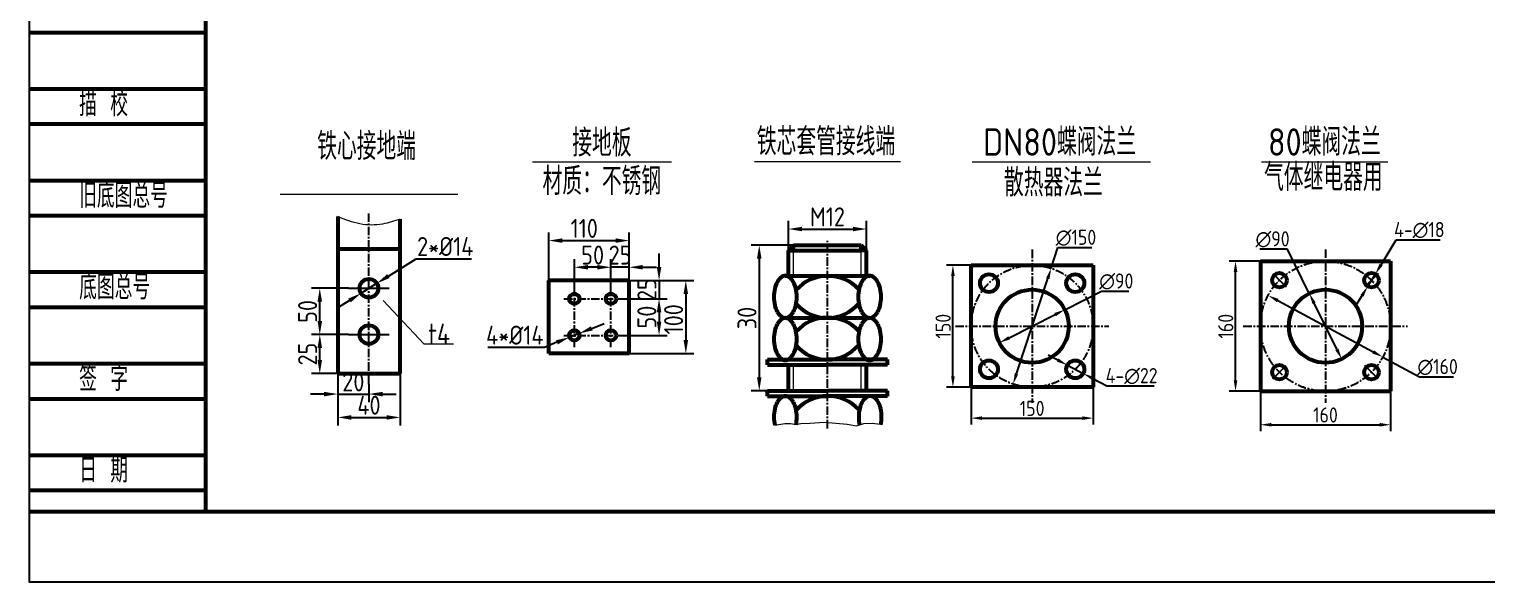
# Model space of a CAD drawing. Header units: inches. Extents: x 0 to 15444, y 0 to 10920.
# Drawn here: x 0 to 5376, y 0 to 2040 of the extents above; entities that cross this region are included whole.
import ezdxf
from ezdxf.enums import TextEntityAlignment as Align

# ---------------------------------------------------------------- set-up
doc = ezdxf.new("R2010")
doc.units = ezdxf.units.IN
doc.header["$LTSCALE"] = 5
doc.header["$MEASUREMENT"] = 0
doc.linetypes.add('ACAD_ISO04W100', pattern=[30, 24, -3, 0, -3])
doc.linetypes.add('CENTER', pattern=[2, 1.25, -0.25, 0.25, -0.25])
doc.layers.get('0').update_dxf_attribs({"color": 1, "linetype": 'ACAD_ISO04W100'})
doc.layers.get('Defpoints').update_dxf_attribs({"lineweight": 20})
for name, color, linetype, lineweight in [('1', 4, 'Continuous', 53), ('2', 3, 'Continuous', 20), ('标注、文本', 3, 'Continuous', 25), ('粗实线', 4, 'Continuous', 53)]:
    doc.layers.add(name, color=color, linetype=linetype, lineweight=lineweight)
doc.layers.add('3中心线层', color=1, linetype='CENTER')
doc.styles.get("Standard").update_dxf_attribs({"font": 'gbenor.shx', "bigfont": 'gbcbig.shx'})
doc.dimstyles.new('1', dxfattribs={"dimscale": 20, "dimtxt": 3.5, "dimasz": 2.5, "dimexe": 1.5, "dimexo": 0, "dimgap": 0.5, "dimtad": 1, "dimtoh": 1, "dimtxsty": 'Standard', "dimcen": 2.5, "dimclrd": 3, "dimclre": 3, "dimclrt": 3, "dimadec": 0, "dimazin": 0, "dimtfac": 1, "dimtmove": 0, "dimatfit": 2, "dimfxl": 0, "dimarcsym": 0})
doc.dimstyles.new('1$0', dxfattribs={"dimscale": 20, "dimtxt": 3.5, "dimasz": 2.5, "dimexe": 1.5, "dimexo": 0, "dimgap": 0.5, "dimtad": 1, "dimtoh": 1, "dimtxsty": 'Standard', "dimcen": 2.5, "dimclrd": 3, "dimclre": 3, "dimclrt": 3, "dimadec": 1, "dimazin": 0, "dimtfac": 1, "dimtmove": 0, "dimatfit": 2, "dimfxl": 0, "dimarcsym": 0})
doc.dimstyles.new('20', dxfattribs={"dimscale": 20, "dimtxt": 3.5, "dimasz": 2.5, "dimexe": 1.5, "dimexo": 0, "dimgap": 0.5, "dimtad": 1, "dimtoh": 1, "dimtxsty": 'Standard', "dimcen": 2.5, "dimclrd": 3, "dimclre": 3, "dimclrt": 3, "dimadec": 0, "dimazin": 0, "dimtfac": 1, "dimtmove": 0, "dimatfit": 2, "dimfxl": 0, "dimarcsym": 0})

# ---------------------------------------------------------------- blocks, each defined once
blk = doc.blocks.new('*D108')
at = {"layer": '2', "color": 3, "lineweight": -2, "ltscale": 3, "transparency": 16777216}
for p, q in [((2819.3, 1242.7), (2662.4, 1242.7)), ((2692.4, 1192.7), (2692.4, 755.1)), ((2723.3, 705.1), (2662.4, 705.1))]:
    blk.add_line(p, q, dxfattribs=at)
at = {"layer": '2', "color": 3, "ltscale": 3, "transparency": 16777216}
for points in [[(2684.1, 1192.7), (2700.8, 1192.7), (2692.4, 1242.7)], [(2684.1, 755.1), (2700.8, 755.1), (2692.4, 705.1)]]:
    blk.add_solid(points, dxfattribs=at)
at = {"layer": 'Defpoints', "color": 0, "ltscale": 3, "transparency": 16777216}
for p in [(2819.3, 1242.7), (2692.4, 705.1), (2723.3, 705.1)]:
    blk.add_point(p, dxfattribs=at)
at = {"layer": '2', "color": 3, "ltscale": 3, "transparency": 16777216, "insert": (2647.4, 973.9), "char_height": 70, "attachment_point": 5, "rotation": 90}
blk.add_mtext('30', dxfattribs=at)
blk = doc.blocks.new('*D109')
at = {"layer": '2', "color": 3, "lineweight": -2, "ltscale": 3, "transparency": 16777216}
for p, q in [((2800.1, 1223.5), (2800.1, 1332.3)), ((2850.1, 1302.3), (3038.1, 1302.3)), ((3088.1, 1223.5), (3088.1, 1332.3))]:
    blk.add_line(p, q, dxfattribs=at)
at = {"layer": '2', "color": 3, "ltscale": 3, "transparency": 16777216}
for points in [[(2850.1, 1310.6), (2850.1, 1294), (2800.1, 1302.3)], [(3038.1, 1310.6), (3038.1, 1294), (3088.1, 1302.3)]]:
    blk.add_solid(points, dxfattribs=at)
at = {"layer": 'Defpoints', "color": 0, "ltscale": 3, "transparency": 16777216}
for p in [(3088.1, 1302.3), (2800.1, 1223.5), (3088.1, 1223.5)]:
    blk.add_point(p, dxfattribs=at)
at = {"layer": '2', "color": 3, "ltscale": 3, "transparency": 16777216, "insert": (2944.1, 1347.3), "char_height": 70, "attachment_point": 5}
blk.add_mtext('M12', dxfattribs=at)
blk = doc.blocks.new('*D124')
at = {"layer": '2', "color": 3, "lineweight": -2, "transparency": 16777216}
for p, q in [((4540.6, 703.6), (4540.6, 556)), ((5020.6, 703.6), (5020.6, 556)), ((4580.6, 580), (4980.6, 580))]:
    blk.add_line(p, q, dxfattribs=at)
at = {"layer": '2', "color": 3, "transparency": 16777216}
for points in [[(4580.6, 586.6), (4580.6, 573.3), (4540.6, 580)], [(4980.6, 586.6), (4980.6, 573.3), (5020.6, 580)]]:
    blk.add_solid(points, dxfattribs=at)
at = {"layer": 'Defpoints', "color": 0, "transparency": 16777216}
for p in [(4540.6, 703.6), (5020.6, 703.6), (5020.6, 580)]:
    blk.add_point(p, dxfattribs=at)
at = {"layer": '2', "color": 3, "transparency": 16777216, "insert": (4780.6, 616), "char_height": 56, "attachment_point": 5}
blk.add_mtext('160', dxfattribs=at)
blk = doc.blocks.new('*D125')
at = {"layer": '2', "color": 3, "lineweight": -2, "transparency": 16777216}
for p, q in [((4540.6, 1183.6), (4424.9, 1183.6)), ((4448.9, 743.6), (4448.9, 1143.6)), ((4540.6, 703.6), (4424.9, 703.6))]:
    blk.add_line(p, q, dxfattribs=at)
at = {"layer": '2', "color": 3, "transparency": 16777216}
for points in [[(4442.2, 1143.6), (4455.5, 1143.6), (4448.9, 1183.6)], [(4442.2, 743.6), (4455.5, 743.6), (4448.9, 703.6)]]:
    blk.add_solid(points, dxfattribs=at)
at = {"layer": 'Defpoints', "color": 0, "transparency": 16777216}
for p in [(4448.9, 1183.6), (4540.6, 1183.6), (4540.6, 703.6)]:
    blk.add_point(p, dxfattribs=at)
at = {"layer": '2', "color": 3, "transparency": 16777216, "insert": (4412.9, 943.6), "char_height": 56, "attachment_point": 5, "rotation": 90}
blk.add_mtext('160', dxfattribs=at)
blk = doc.blocks.new('*D126')
at = {"layer": '2', "color": 3, "lineweight": -2, "transparency": 16777216}
for p, q in [((4640.3, 1228.2), (4538.8, 1228.2)), ((4720.9, 1064.7), (4640.3, 1228.2)), ((4822.7, 858.4), (4738.6, 1028.8))]:
    blk.add_line(p, q, dxfattribs=at)
at = {"layer": '2', "color": 3, "transparency": 16777216}
for points in [[(4744.6, 1031.8), (4732.7, 1025.9), (4720.9, 1064.7)], [(4828.6, 861.3), (4816.7, 855.4), (4840.3, 822.5)]]:
    blk.add_solid(points, dxfattribs=at)
at = {"layer": 'Defpoints', "color": 0, "transparency": 16777216}
for p in [(4720.9, 1064.7), (4840.3, 822.5)]:
    blk.add_point(p, dxfattribs=at)
at = {"layer": '2', "color": 3, "transparency": 16777216, "insert": (4585.5, 1264.2), "char_height": 56, "attachment_point": 5}
blk.add_mtext('∅90', dxfattribs=at)
blk = doc.blocks.new('*D127')
at = {"layer": '2', "color": 3, "lineweight": -2, "transparency": 16777216}
for p, q in [((4985.4, 1170.4), (5041.8, 1262.4)), ((5041.8, 1262.4), (5203.8, 1262.4)), ((4936.2, 1090.3), (4964.5, 1136.3)), ((4915.3, 1056.2), (4894.4, 1022.1))]:
    blk.add_line(p, q, dxfattribs=at)
at = {"layer": '2', "color": 3, "transparency": 16777216}
for points in [[(4979.7, 1173.9), (4991.1, 1166.9), (4964.5, 1136.3)], [(4909.6, 1059.7), (4921, 1052.7), (4936.2, 1090.3)]]:
    blk.add_solid(points, dxfattribs=at)
at = {"layer": 'Defpoints', "color": 0, "transparency": 16777216}
for p in [(4964.5, 1136.3), (4936.2, 1090.3)]:
    blk.add_point(p, dxfattribs=at)
at = {"layer": '2', "color": 3, "transparency": 16777216, "insert": (5126.8, 1298.4), "char_height": 56, "attachment_point": 5}
blk.add_mtext('4-∅18', dxfattribs=at)
blk = doc.blocks.new('*D130')
at = {"layer": '2', "color": 3, "lineweight": -2, "ltscale": 3, "transparency": 16777216}
for p, q in [((2145.6, 1088.1), (2145.6, 1191.2)), ((2213.1, 1112.4), (2213.1, 1191.2)), ((2095.6, 1161.2), (2045.6, 1161.2)), ((2213.1, 1161.2), (2145.6, 1161.2)), ((2263.1, 1161.2), (2313.1, 1161.2))]:
    blk.add_line(p, q, dxfattribs=at)
at = {"layer": '2', "color": 3, "ltscale": 3, "transparency": 16777216}
for points in [[(2095.6, 1169.6), (2095.6, 1152.9), (2145.6, 1161.2)], [(2263.1, 1169.6), (2263.1, 1152.9), (2213.1, 1161.2)]]:
    blk.add_solid(points, dxfattribs=at)
at = {"layer": 'Defpoints', "color": 0, "ltscale": 3, "transparency": 16777216}
for p in [(2145.6, 1161.2), (2145.6, 1088.1), (2213.1, 1112.4)]:
    blk.add_point(p, dxfattribs=at)
at = {"layer": '2', "color": 3, "ltscale": 3, "transparency": 16777216, "insert": (2179.3, 1206.2), "char_height": 70, "attachment_point": 5}
blk.add_mtext('25', dxfattribs=at)
blk = doc.blocks.new('*D131')
at = {"layer": '2', "color": 3, "lineweight": -2, "ltscale": 3, "transparency": 16777216}
for p, q in [((2010.6, 1088.1), (2010.6, 1191.2)), ((2145.6, 1088.1), (2145.6, 1191.2)), ((2095.6, 1161.2), (2060.6, 1161.2))]:
    blk.add_line(p, q, dxfattribs=at)
at = {"layer": '2', "color": 3, "ltscale": 3, "transparency": 16777216}
for points in [[(2060.6, 1169.6), (2060.6, 1152.9), (2010.6, 1161.2)], [(2095.6, 1169.6), (2095.6, 1152.9), (2145.6, 1161.2)]]:
    blk.add_solid(points, dxfattribs=at)
at = {"layer": 'Defpoints', "color": 0, "ltscale": 3, "transparency": 16777216}
for p in [(2010.6, 1161.2), (2010.6, 1088.1), (2145.6, 1088.1)]:
    blk.add_point(p, dxfattribs=at)
at = {"layer": '2', "color": 3, "ltscale": 3, "transparency": 16777216, "insert": (2078.1, 1206.2), "char_height": 70, "attachment_point": 5}
blk.add_mtext('50', dxfattribs=at)
blk = doc.blocks.new('*D132')
at = {"layer": '2', "color": 3, "lineweight": -2, "ltscale": 3, "transparency": 16777216}
for p, q in [((2323, 1162.4), (2323, 1212.4)), ((2202.2, 1112.4), (2353, 1112.4)), ((2323, 1112.4), (2323, 1044.9)), ((2184, 1044.9), (2353, 1044.9)), ((2323, 994.9), (2323, 944.9))]:
    blk.add_line(p, q, dxfattribs=at)
at = {"layer": '2', "color": 3, "ltscale": 3, "transparency": 16777216}
for points in [[(2314.6, 1162.4), (2331.3, 1162.4), (2323, 1112.4)], [(2314.6, 994.9), (2331.3, 994.9), (2323, 1044.9)]]:
    blk.add_solid(points, dxfattribs=at)
at = {"layer": 'Defpoints', "color": 0, "ltscale": 3, "transparency": 16777216}
for p in [(2202.2, 1112.4), (2184, 1044.9), (2323, 1044.9)]:
    blk.add_point(p, dxfattribs=at)
at = {"layer": '2', "color": 3, "ltscale": 3, "transparency": 16777216, "insert": (2278, 1078.6), "char_height": 70, "attachment_point": 5, "rotation": 90}
blk.add_mtext('25', dxfattribs=at)
blk = doc.blocks.new('*D133')
at = {"layer": '2', "color": 3, "lineweight": -2, "ltscale": 3, "transparency": 16777216}
for p, q in [((2184, 1044.9), (2353, 1044.9)), ((2323, 994.9), (2323, 959.9)), ((2184, 909.9), (2353, 909.9))]:
    blk.add_line(p, q, dxfattribs=at)
at = {"layer": '2', "color": 3, "ltscale": 3, "transparency": 16777216}
for points in [[(2314.6, 994.9), (2331.3, 994.9), (2323, 1044.9)], [(2314.6, 959.9), (2331.3, 959.9), (2323, 909.9)]]:
    blk.add_solid(points, dxfattribs=at)
at = {"layer": 'Defpoints', "color": 0, "ltscale": 3, "transparency": 16777216}
for p in [(2184, 1044.9), (2184, 909.9), (2323, 909.9)]:
    blk.add_point(p, dxfattribs=at)
at = {"layer": '2', "color": 3, "ltscale": 3, "transparency": 16777216, "insert": (2278, 977.4), "char_height": 70, "attachment_point": 5, "rotation": 90}
blk.add_mtext('50', dxfattribs=at)
blk = doc.blocks.new('*D134')
at = {"layer": '2', "color": 3, "lineweight": -2, "ltscale": 3, "transparency": 16777216}
for p, q in [((1916.1, 1112.4), (1916.1, 1289.7)), ((1966.1, 1259.7), (2163.1, 1259.7)), ((2213.1, 1105.2), (2213.1, 1289.7))]:
    blk.add_line(p, q, dxfattribs=at)
at = {"layer": '2', "color": 3, "ltscale": 3, "transparency": 16777216}
for points in [[(1966.1, 1268), (1966.1, 1251.4), (1916.1, 1259.7)], [(2163.1, 1268), (2163.1, 1251.4), (2213.1, 1259.7)]]:
    blk.add_solid(points, dxfattribs=at)
at = {"layer": 'Defpoints', "color": 0, "ltscale": 3, "transparency": 16777216}
for p in [(2213.1, 1259.7), (1916.1, 1112.4), (2213.1, 1105.2)]:
    blk.add_point(p, dxfattribs=at)
at = {"layer": '2', "color": 3, "ltscale": 3, "transparency": 16777216, "insert": (2047.2, 1304.7), "char_height": 70, "attachment_point": 5}
blk.add_mtext('110', dxfattribs=at)
blk = doc.blocks.new('*D135')
at = {"layer": '2', "color": 3, "lineweight": -2, "ltscale": 3, "transparency": 16777216}
for p, q in [((2028.1, 916.9), (1993, 902.8)), ((2074.5, 935.5), (2120.9, 954.1)), ((1900.2, 865.6), (1691.9, 865.6)), ((1946.6, 884.2), (1900.2, 865.6))]:
    blk.add_line(p, q, dxfattribs=at)
at = {"layer": '2', "color": 3, "ltscale": 3, "transparency": 16777216}
for points in [[(2071.4, 943.2), (2077.6, 927.8), (2028.1, 916.9)], [(1943.5, 892), (1949.7, 876.5), (1993, 902.8)]]:
    blk.add_solid(points, dxfattribs=at)
at = {"layer": 'Defpoints', "color": 0, "ltscale": 3, "transparency": 16777216}
for p in [(2028.1, 916.9), (1993, 902.8)]:
    blk.add_point(p, dxfattribs=at)
at = {"layer": '2', "color": 3, "ltscale": 3, "transparency": 16777216, "insert": (1791, 910.6), "char_height": 70, "attachment_point": 5}
blk.add_mtext('4*%%C14', dxfattribs=at)
blk = doc.blocks.new('*D136')
at = {"layer": '2', "color": 3, "lineweight": -2, "ltscale": 3, "transparency": 16777216}
for p, q in [((2202.2, 1112.4), (2451.7, 1112.4)), ((2421.7, 1062.4), (2421.7, 892.4)), ((2213.1, 842.4), (2451.7, 842.4))]:
    blk.add_line(p, q, dxfattribs=at)
at = {"layer": '2', "color": 3, "ltscale": 3, "transparency": 16777216}
for points in [[(2413.4, 1062.4), (2430, 1062.4), (2421.7, 1112.4)], [(2413.4, 892.4), (2430, 892.4), (2421.7, 842.4)]]:
    blk.add_solid(points, dxfattribs=at)
at = {"layer": 'Defpoints', "color": 0, "ltscale": 3, "transparency": 16777216}
for p in [(2202.2, 1112.4), (2213.1, 842.4), (2421.7, 842.4)]:
    blk.add_point(p, dxfattribs=at)
at = {"layer": '2', "color": 3, "ltscale": 3, "transparency": 16777216, "insert": (2376.7, 969.1), "char_height": 70, "attachment_point": 5, "rotation": 90}
blk.add_mtext('100', dxfattribs=at)
blk = doc.blocks.new('*D139')
at = {"layer": '2', "color": 3, "lineweight": -2, "transparency": 16777216}
for p, q in [((3473.8, 1168.6), (3382.7, 1168.6)), ((3406.7, 758.6), (3406.7, 1128.6)), ((3473.8, 718.6), (3382.7, 718.6))]:
    blk.add_line(p, q, dxfattribs=at)
at = {"layer": '2', "color": 3, "transparency": 16777216}
for points in [[(3400, 1128.6), (3413.3, 1128.6), (3406.7, 1168.6)], [(3400, 758.6), (3413.3, 758.6), (3406.7, 718.6)]]:
    blk.add_solid(points, dxfattribs=at)
at = {"layer": 'Defpoints', "color": 0, "transparency": 16777216}
for p in [(3406.7, 1168.6), (3473.8, 1168.6), (3473.8, 718.6)]:
    blk.add_point(p, dxfattribs=at)
at = {"layer": '2', "color": 3, "transparency": 16777216, "insert": (3370.7, 943.6), "char_height": 56, "attachment_point": 5, "rotation": 90}
blk.add_mtext('150', dxfattribs=at)
blk = doc.blocks.new('*D140')
at = {"layer": '2', "color": 3, "lineweight": -2, "transparency": 16777216}
for p, q in [((3473.8, 718.6), (3473.8, 580.3)), ((3923.8, 718.6), (3923.8, 580.3)), ((3513.8, 604.3), (3883.8, 604.3))]:
    blk.add_line(p, q, dxfattribs=at)
at = {"layer": '2', "color": 3, "transparency": 16777216}
for points in [[(3513.8, 611), (3513.8, 597.6), (3473.8, 604.3)], [(3883.8, 611), (3883.8, 597.6), (3923.8, 604.3)]]:
    blk.add_solid(points, dxfattribs=at)
at = {"layer": 'Defpoints', "color": 0, "transparency": 16777216}
for p in [(3473.8, 718.6), (3923.8, 718.6), (3923.8, 604.3)]:
    blk.add_point(p, dxfattribs=at)
at = {"layer": '2', "color": 3, "transparency": 16777216, "insert": (3698.8, 640.3), "char_height": 56, "attachment_point": 5}
blk.add_mtext('150', dxfattribs=at)
blk = doc.blocks.new('*D141')
at = {"layer": '2', "color": 3, "lineweight": -2, "transparency": 16777216}
for p, q in [((3793.2, 818.4), (3757.8, 836.9)), ((3828.7, 799.8), (3887.2, 769.2)), ((3922.6, 750.6), (3974.7, 723.4)), ((3974.7, 723.4), (4148.8, 723.4))]:
    blk.add_line(p, q, dxfattribs=at)
at = {"layer": '2', "color": 3, "transparency": 16777216}
for points in [[(3796.3, 824.3), (3790.2, 812.5), (3828.7, 799.8)], [(3925.7, 756.5), (3919.5, 744.7), (3887.2, 769.2)]]:
    blk.add_solid(points, dxfattribs=at)
at = {"layer": 'Defpoints', "color": 0, "transparency": 16777216}
for p in [(3828.7, 799.8), (3887.2, 769.2)]:
    blk.add_point(p, dxfattribs=at)
at = {"layer": '2', "color": 3, "transparency": 16777216, "insert": (4065.8, 759.4), "char_height": 56, "attachment_point": 5}
blk.add_mtext('4-∅22', dxfattribs=at)
blk = doc.blocks.new('*D142')
at = {"layer": '2', "color": 3, "lineweight": -2, "transparency": 16777216}
for p, q in [((3819.3, 1004.5), (3954.4, 1072.7)), ((3954.4, 1072.7), (4056, 1072.7)), ((3614, 900.8), (3783.6, 986.4))]:
    blk.add_line(p, q, dxfattribs=at)
at = {"layer": '2', "color": 3, "transparency": 16777216}
for points in [[(3780.6, 992.4), (3786.6, 980.5), (3819.3, 1004.5)], [(3611, 906.7), (3617, 894.8), (3578.3, 882.7)]]:
    blk.add_solid(points, dxfattribs=at)
at = {"layer": 'Defpoints', "color": 0, "transparency": 16777216}
for p in [(3819.3, 1004.5), (3578.3, 882.7)]:
    blk.add_point(p, dxfattribs=at)
at = {"layer": '2', "color": 3, "transparency": 16777216, "insert": (4009.2, 1108.7), "char_height": 56, "attachment_point": 5}
blk.add_mtext('∅90', dxfattribs=at)
blk = doc.blocks.new('*D143')
at = {"layer": '2', "color": 3, "lineweight": -2, "transparency": 16777216}
for p, q in [((3769, 1157.4), (3794.2, 1234)), ((3794.2, 1234), (3918.9, 1234)), ((3641.1, 767.8), (3756.5, 1119.4))]:
    blk.add_line(p, q, dxfattribs=at)
at = {"layer": '2', "color": 3, "transparency": 16777216}
for points in [[(3750.2, 1121.4), (3762.9, 1117.3), (3769, 1157.4)], [(3634.8, 769.9), (3647.4, 765.8), (3628.6, 729.8)]]:
    blk.add_solid(points, dxfattribs=at)
at = {"layer": 'Defpoints', "color": 0, "transparency": 16777216}
for p in [(3769, 1157.4), (3628.6, 729.8)]:
    blk.add_point(p, dxfattribs=at)
at = {"layer": '2', "color": 3, "transparency": 16777216, "insert": (3860.5, 1270), "char_height": 56, "attachment_point": 5}
blk.add_mtext('∅150', dxfattribs=at)
blk = doc.blocks.new('*D144')
at = {"layer": '2', "color": 3, "lineweight": -2, "transparency": 16777216}
for p, q in [((4604.5, 1038.4), (4956.7, 848.8)), ((4992, 829.8), (5127.8, 756.7)), ((5127.8, 756.7), (5252.5, 756.7))]:
    blk.add_line(p, q, dxfattribs=at)
at = {"layer": '2', "color": 3, "transparency": 16777216}
for points in [[(4607.7, 1044.3), (4601.4, 1032.5), (4569.3, 1057.4)], [(4959.9, 854.7), (4953.6, 842.9), (4992, 829.8)]]:
    blk.add_solid(points, dxfattribs=at)
at = {"layer": 'Defpoints', "color": 0, "transparency": 16777216}
for p in [(4569.3, 1057.4), (4992, 829.8)]:
    blk.add_point(p, dxfattribs=at)
at = {"layer": '2', "color": 3, "transparency": 16777216, "insert": (5194.2, 792.7), "char_height": 56, "attachment_point": 5}
blk.add_mtext('∅160', dxfattribs=at)
blk = doc.blocks.new('*D145')
at = {"layer": '2', "color": 3, "lineweight": -2, "ltscale": 3, "transparency": 16777216}
for p, q in [((1178.2, 912.8), (1041.8, 912.8)), ((1071.8, 818.8), (1071.8, 862.8)), ((1137.9, 768.8), (1041.8, 768.8))]:
    blk.add_line(p, q, dxfattribs=at)
at = {"layer": '2', "color": 3, "ltscale": 3, "transparency": 16777216}
for points in [[(1063.5, 862.8), (1080.2, 862.8), (1071.8, 912.8)], [(1063.5, 818.8), (1080.2, 818.8), (1071.8, 768.8)]]:
    blk.add_solid(points, dxfattribs=at)
at = {"layer": 'Defpoints', "color": 0, "ltscale": 3, "transparency": 16777216}
for p in [(1071.8, 912.8), (1178.2, 912.8), (1137.9, 768.8)]:
    blk.add_point(p, dxfattribs=at)
at = {"layer": '2', "color": 3, "ltscale": 3, "transparency": 16777216, "insert": (1026.8, 840.8), "char_height": 70, "attachment_point": 5, "rotation": 90}
blk.add_mtext('25', dxfattribs=at)
blk = doc.blocks.new('*D146')
at = {"layer": '2', "color": 3, "lineweight": -2, "ltscale": 3, "transparency": 16777216}
for p, q in [((1178.2, 1083.6), (1041.8, 1083.6)), ((1071.8, 962.8), (1071.8, 1033.6)), ((1178.2, 912.8), (1041.8, 912.8))]:
    blk.add_line(p, q, dxfattribs=at)
at = {"layer": '2', "color": 3, "ltscale": 3, "transparency": 16777216}
for points in [[(1063.5, 1033.6), (1080.2, 1033.6), (1071.8, 1083.6)], [(1063.5, 962.8), (1080.2, 962.8), (1071.8, 912.8)]]:
    blk.add_solid(points, dxfattribs=at)
at = {"layer": 'Defpoints', "color": 0, "ltscale": 3, "transparency": 16777216}
for p in [(1071.8, 1083.6), (1178.2, 1083.6), (1178.2, 912.8)]:
    blk.add_point(p, dxfattribs=at)
at = {"layer": '2', "color": 3, "ltscale": 3, "transparency": 16777216, "insert": (1026.8, 998.2), "char_height": 70, "attachment_point": 5, "rotation": 90}
blk.add_mtext('50', dxfattribs=at)
blk = doc.blocks.new('*D111')
at = {"layer": '2', "color": 3, "lineweight": -2, "ltscale": 3, "transparency": 16777216}
for p, q in [((1137.9, 768.8), (1137.9, 663.1)), ((1253.1, 729.4), (1253.1, 663.1)), ((1087.9, 693.1), (1037.9, 693.1)), ((1137.9, 693.1), (1253.1, 693.1)), ((1303.1, 693.1), (1353.1, 693.1))]:
    blk.add_line(p, q, dxfattribs=at)
at = {"layer": '2', "color": 3, "ltscale": 3, "transparency": 16777216}
for points in [[(1087.9, 701.4), (1087.9, 684.7), (1137.9, 693.1)], [(1303.1, 701.4), (1303.1, 684.7), (1253.1, 693.1)]]:
    blk.add_solid(points, dxfattribs=at)
at = {"layer": 'Defpoints', "color": 0, "ltscale": 3, "transparency": 16777216}
for p in [(1137.9, 768.8), (1253.1, 729.4), (1253.1, 693.1)]:
    blk.add_point(p, dxfattribs=at)
at = {"layer": '2', "color": 3, "ltscale": 3, "transparency": 16777216, "insert": (1195.5, 738.1), "char_height": 70, "attachment_point": 5}
blk.add_mtext('20', dxfattribs=at)
blk = doc.blocks.new('*D147')
at = {"layer": '2', "color": 3, "lineweight": -2, "ltscale": 3, "transparency": 16777216}
for p, q in [((1137.9, 768.8), (1137.9, 577)), ((1368.3, 768.8), (1368.3, 577)), ((1187.9, 607), (1318.3, 607))]:
    blk.add_line(p, q, dxfattribs=at)
at = {"layer": '2', "color": 3, "ltscale": 3, "transparency": 16777216}
for points in [[(1187.9, 615.3), (1187.9, 598.6), (1137.9, 607)], [(1318.3, 615.3), (1318.3, 598.6), (1368.3, 607)]]:
    blk.add_solid(points, dxfattribs=at)
at = {"layer": 'Defpoints', "color": 0, "ltscale": 3, "transparency": 16777216}
for p in [(1137.9, 768.8), (1368.3, 768.8), (1368.3, 607)]:
    blk.add_point(p, dxfattribs=at)
at = {"layer": '2', "color": 3, "ltscale": 3, "transparency": 16777216, "insert": (1253.1, 652), "char_height": 70, "attachment_point": 5}
blk.add_mtext('40', dxfattribs=at)
blk = doc.blocks.new('*D148')
at = {"layer": '2', "color": 3, "lineweight": -2, "ltscale": 3, "transparency": 16777216}
for p, q in [((1324.7, 1128.5), (1427.5, 1192.9)), ((1427.5, 1192.9), (1631.5, 1192.9)), ((1223.8, 1065.2), (1282.4, 1101.9)), ((1181.5, 1038.6), (1139.1, 1012.1))]:
    blk.add_line(p, q, dxfattribs=at)
at = {"layer": '2', "color": 3, "ltscale": 3, "transparency": 16777216}
for points in [[(1320.3, 1135.6), (1329.2, 1121.4), (1282.4, 1101.9)], [(1177, 1045.7), (1185.9, 1031.6), (1223.8, 1065.2)]]:
    blk.add_solid(points, dxfattribs=at)
at = {"layer": 'Defpoints', "color": 0, "ltscale": 3, "transparency": 16777216}
for p in [(1282.4, 1101.9), (1223.8, 1065.2)]:
    blk.add_point(p, dxfattribs=at)
at = {"layer": '2', "color": 3, "ltscale": 3, "transparency": 16777216, "insert": (1534.5, 1237.9), "char_height": 70, "attachment_point": 5}
blk.add_mtext('2*%%C14', dxfattribs=at)
blk = doc.blocks.new('FRAME')
at = {"layer": '标注、文本'}
for p, q in [((0, 420), (0, 0)), ((0, 0), (594, 0))]:
    blk.add_line(p, q, dxfattribs=at)
at = {"layer": '粗实线'}
for p, q in [((25, 410), (25, 10)), ((0, 78), (25, 78)), ((0, 70), (25, 70)), ((0, 65), (25, 65)), ((0, 57), (25, 57)), ((0, 52), (25, 52)), ((0, 44), (25, 44)), ((0, 39), (25, 39)), ((0, 31), (25, 31)), ((0, 26), (25, 26)), ((0, 18), (25, 18)), ((0, 13), (25, 13)), ((0, 10), (585, 10))]:
    blk.add_line(p, q, dxfattribs=at)
at = {"layer": '标注、文本'}
for s, p in [('描 校', (7.09, 66.09)), ('旧底图总号', (7.09, 53.09)), ('底图总号', (7.09, 40.09)), ('签 字', (7.09, 27.09)), ('日 期', (7.09, 14.09))]:
    blk.add_text(s, height=3.5, dxfattribs=at).set_placement(p)

msp = doc.modelspace()

# ---------------------------------------------------------------- linework, layer by layer
at = {"ltscale": 30}
for p, q in [((4586.122, 1138.118), (4635.752, 1088.488)), ((4975.163, 1138.118), (4925.533, 1088.488)), ((4586.122, 749.077), (4635.752, 798.707)), ((4975.163, 749.077), (4925.533, 798.707))]:
    msp.add_line(p, q, dxfattribs=at)
at = {"ltscale": 3}
for p, q in [((1178.225, 1083.576), (1327.985, 1083.576)), ((1178.225, 912.804), (1327.985, 912.804))]:
    msp.add_line(p, q, dxfattribs=at)
at = {"layer": '1', "ltscale": 3}
for p, q in [((1137.905, 1348.2), (1137.905, 768.804)), ((1368.305, 768.804), (1368.305, 1339.289)), ((2819.327, 1242.731), (2800.127, 1223.531)), ((2819.327, 1242.731), (3068.927, 1242.731)), ((2819.327, 1223.531), (2819.327, 1236.971)), ((3068.927, 1242.731), (3088.127, 1223.531)), ((3068.927, 1223.531), (3068.927, 1236.971)), ((1368.305, 1227.576), (1137.905, 1227.576)), ((2800.127, 1129.451), (2800.127, 1223.531)), ((2800.127, 1223.531), (2819.327, 1223.531)), ((2819.327, 1223.531), (3068.927, 1223.531)), ((3088.127, 1223.531), (3068.927, 1223.531)), ((3088.127, 1129.451), (3088.127, 1223.531)), ((4540.643, 1183.597), (5020.643, 1183.597)), ((4540.643, 1183.597), (4540.643, 703.597)), ((5020.643, 1183.597), (5020.643, 703.597)), ((2788.607, 1129.451), (3101.567, 1129.451)), ((3473.822, 1168.597), (3923.822, 1168.597)), ((3473.822, 718.597), (3473.822, 1168.597)), ((3923.822, 1168.597), (3923.822, 718.597)), ((2786.687, 973.931), (3101.567, 973.931)), ((2723.327, 801.131), (2723.327, 820.331)), ((2723.327, 820.331), (2944.127, 820.331)), ((3164.927, 820.331), (2944.127, 820.331)), ((3164.927, 801.131), (3164.927, 820.331)), ((1137.905, 768.804), (1368.305, 768.804)), ((2723.327, 801.131), (2944.127, 801.131)), ((2800.127, 801.131), (2819.327, 801.131)), ((2800.127, 705.131), (2800.127, 801.131)), ((3164.927, 801.131), (2944.127, 801.131)), ((3088.127, 801.131), (3068.927, 801.131)), ((3088.127, 705.131), (3088.127, 801.131)), ((2723.327, 685.931), (2723.327, 705.131)), ((2723.327, 705.131), (2944.127, 705.131)), ((2800.127, 705.131), (2819.327, 705.131)), ((3164.927, 705.131), (2944.127, 705.131)), ((3088.127, 705.131), (3068.927, 705.131)), ((3164.927, 685.931), (3164.927, 705.131)), ((3923.822, 718.597), (3473.822, 718.597)), ((4540.643, 703.597), (5020.643, 703.597)), ((2723.327, 685.931), (2944.127, 685.931)), ((3164.927, 685.931), (2944.127, 685.931))]:
    msp.add_line(p, q, dxfattribs=at)
at = {"layer": '1'}
for p, q in [((1916.052, 842.359), (1916.052, 1112.359)), ((1916.328, 1112.359), (1916.052, 1112.359)), ((2213.052, 1112.359), (1916.328, 1112.359)), ((2213.052, 842.359), (2213.052, 1112.359)), ((2213.052, 842.359), (1916.052, 842.359))]:
    msp.add_line(p, q, dxfattribs=at)
at = {"layer": '1', "ltscale": 3}
for centre, radius in [((3539.723, 1102.696), 33), ((3857.921, 1102.696), 33), ((4610.937, 1113.303), 27), ((4950.348, 1113.303), 27), ((1253.105, 1083.576), 34.56), ((3698.822, 943.597), 135), ((4780.643, 943.597), 135), ((1253.105, 912.804), 34.56), ((3539.723, 784.498), 33), ((3857.921, 784.498), 33), ((4610.937, 773.892), 27), ((4950.348, 773.892), 27)]:
    msp.add_circle(centre, radius, dxfattribs=at)
at = {"layer": '1'}
for centre in [(2010.552, 1044.859), (2145.552, 1044.859), (2010.552, 909.859), (2145.552, 909.859)]:
    msp.add_circle(centre, 18.9, dxfattribs=at)
at = {"layer": '1', "ltscale": 3}
for centre, radius, start, end in [((2788.607, 1105.424), 24.028, 90, 127.32651), ((2788.607, 1105.424), 24.028, 52.67349, 90), ((2945.002, 973.587), 155.867, 42.821016, 138.133892), ((3099.647, 1105.424), 24.028, 90, 127.32651), ((3099.647, 1105.424), 24.028, 52.67349, 90), ((2889.068, 1051.691), 142.7, 167.319395, 180), ((2839.38, 1062.871), 91.77, 151.488747, 167.319327), ((2808.097, 1079.864), 56.17, 127.326579, 151.488816), ((2769.118, 1079.864), 56.17, 28.511184, 52.673421), ((2737.835, 1062.871), 91.77, 12.680673, 28.511253), ((2688.147, 1051.691), 142.7, 0, 12.680605), ((3200.108, 1051.691), 142.7, 167.319395, 180), ((3150.42, 1062.871), 91.77, 151.488747, 167.319327), ((3119.137, 1079.864), 56.17, 127.326579, 151.488816), ((3080.158, 1079.864), 56.17, 28.511184, 52.673421), ((3048.875, 1062.871), 91.77, 12.680673, 28.511253), ((2999.187, 1051.691), 142.7, 0, 12.680605), ((2889.068, 1051.691), 142.7, 180, 192.680605), ((2688.147, 1051.691), 142.7, 347.319395, 0), ((2943.3, 1126.013), 152.084, 221.232815, 319.722093), ((3200.108, 1051.691), 142.7, 180, 192.680605), ((2999.187, 1051.691), 142.7, 347.319395, 0), ((2839.38, 1040.511), 91.77, 192.680673, 208.511253), ((2808.097, 1023.518), 56.17, 208.511184, 232.673421), ((2808.097, 924.344), 56.17, 127.326579, 151.488816), ((2788.607, 997.959), 24.028, 232.67349, 270), ((2788.607, 949.904), 24.028, 90, 127.32651), ((2788.607, 997.959), 24.028, 270, 307.32651), ((2788.607, 949.904), 24.028, 52.67349, 90), ((2769.118, 1023.518), 56.17, 307.326579, 331.488816), ((2769.118, 924.344), 56.17, 28.511184, 52.673421), ((2737.835, 1040.511), 91.77, 331.488747, 347.319327), ((2945.002, 819.987), 155.867, 42.821016, 138.133892), ((3150.42, 1040.511), 91.77, 192.680673, 208.511253), ((3119.137, 1023.518), 56.17, 208.511184, 232.673421), ((3119.137, 924.344), 56.17, 127.326579, 151.488816), ((3099.647, 997.959), 24.028, 232.67349, 270), ((3099.647, 949.904), 24.028, 90, 127.32651), ((3099.647, 997.959), 24.028, 270, 307.32651), ((3099.647, 949.904), 24.028, 52.67349, 90), ((3080.158, 1023.518), 56.17, 307.326579, 331.488816), ((3080.158, 924.344), 56.17, 28.511184, 52.673421), ((3048.875, 1040.511), 91.77, 331.488747, 347.319327), ((2889.068, 896.171), 142.7, 167.319395, 180), ((2839.38, 907.351), 91.77, 151.488747, 167.319327), ((2737.835, 907.351), 91.77, 12.680673, 28.511253), ((2688.147, 896.171), 142.7, 0, 12.680605), ((3200.108, 896.171), 142.7, 167.319395, 180), ((3150.42, 907.351), 91.77, 151.488747, 167.319327), ((3048.875, 907.351), 91.77, 12.680673, 28.511253), ((2999.187, 896.171), 142.7, 0, 12.680605), ((2889.068, 896.171), 142.7, 180, 192.680605), ((2839.38, 884.991), 91.77, 192.680673, 208.511253), ((2737.835, 884.991), 91.77, 331.488747, 347.319327), ((2688.147, 896.171), 142.7, 347.319395, 0), ((2943.3, 972.413), 152.084, 221.232815, 319.722093), ((3200.108, 896.171), 142.7, 180, 192.680605), ((3150.42, 884.991), 91.77, 192.680673, 208.511253), ((3048.875, 884.991), 91.77, 331.488747, 347.319327), ((2999.187, 896.171), 142.7, 347.319395, 0), ((2808.097, 867.998), 56.17, 208.511184, 232.673421), ((2788.607, 842.439), 24.028, 232.67349, 270), ((2788.607, 842.439), 24.028, 270, 307.32651), ((2769.118, 867.998), 56.17, 307.326579, 331.488816), ((3119.137, 867.998), 56.17, 208.511184, 232.673421), ((3099.647, 842.439), 24.028, 232.67349, 270), ((3099.647, 842.439), 24.028, 270, 307.32651), ((3080.158, 867.998), 56.17, 307.326579, 331.488816), ((2839.38, 619.351), 91.77, 151.488747, 167.319327), ((2808.097, 636.344), 56.17, 127.326579, 151.488816), ((2788.607, 661.904), 24.028, 90, 127.32651), ((2788.607, 661.904), 24.028, 52.67349, 90), ((2769.118, 636.344), 56.17, 28.511184, 52.673421), ((2737.835, 619.351), 91.77, 12.680673, 28.511253), ((2945.002, 530.067), 155.867, 42.821016, 138.133892), ((3152.34, 619.351), 91.77, 151.488747, 167.319327), ((3121.057, 636.344), 56.17, 127.326579, 151.488816), ((3101.567, 661.904), 24.028, 90, 127.32651), ((3101.567, 661.904), 24.028, 52.67349, 90), ((3082.078, 636.344), 56.17, 28.511184, 52.673421), ((3050.795, 619.351), 91.77, 12.680673, 28.511253), ((2889.068, 608.171), 142.7, 167.319395, 180), ((2889.067, 608.171), 142.699, 180, 192.096513), ((2688.147, 608.171), 142.7, 0, 12.680605), ((2688.147, 608.171), 142.7, 348.663055, 0), ((3202.028, 608.171), 142.7, 167.319395, 180), ((3202.027, 608.171), 142.699, 180, 192.096513), ((3001.107, 608.171), 142.7, 0, 12.680605), ((3001.107, 608.171), 142.7, 348.663055, 0)]:
    msp.add_arc(centre, radius, start, end, dxfattribs=at)
at = {"layer": '2'}
msp.add_line((1856.491, 1550.558), (2369.107, 1550.558), dxfattribs=at)
at = {"layer": '2', "ltscale": 3}
for p, q in [((3213.863, 1550.541), (2675.272, 1550.541)), ((3477.907, 1550.541), (4135.432, 1550.541)), ((4544.423, 1550.541), (5010.177, 1550.541)), ((925.859, 1430.558), (1580.351, 1430.558)), ((2819.327, 1129.451), (2819.327, 1228.331)), ((3068.927, 1129.451), (3068.927, 1228.331)), ((1305.229, 1038.461), (1456.831, 877.006)), ((1565.187, 877.006), (1456.831, 877.006)), ((2819.327, 705.131), (2819.327, 801.131)), ((3068.927, 705.131), (3068.927, 801.131)), ((2749.536, 578.267), (2786.687, 584.171)), ((2786.687, 584.171), (2807.807, 584.171)), ((2807.807, 584.171), (2828.927, 580.331)), ((2828.927, 580.331), (2846.207, 584.171)), ((2846.207, 584.171), (2878.847, 586.091)), ((2878.847, 586.091), (2932.607, 589.931)), ((2932.607, 589.931), (3017.087, 582.251)), ((3017.087, 582.251), (3051.647, 576.491)), ((3051.647, 576.491), (3078.527, 584.171)), ((3078.527, 584.171), (3109.247, 586.091)), ((3109.247, 586.091), (3139.967, 582.251))]:
    msp.add_line(p, q, dxfattribs=at)
msp.add_spline([(1368.305, 1339.289), (1303.342, 1320.613), (1220.093, 1321.059), (1137.905, 1348.2)], degree=3, dxfattribs=at)
at = {"layer": '2'}
msp.add_point((0, 0), dxfattribs=at)
at = {"layer": '3中心线层', "ltscale": 5}
for p, q in [((1253.105, 729.378), (1253.105, 1359.163)), ((2944.567, 566.637), (2944.567, 1259.249)), ((3698.822, 1226.526), (3698.822, 660.669)), ((4780.643, 1226.785), (4780.643, 660.409)), ((3415.992, 943.597), (3981.652, 943.597)), ((4477.592, 943.597), (5083.693, 943.597))]:
    msp.add_line(p, q, dxfattribs=at)
at = {"layer": '3中心线层', "linetype": 'CENTER', "ltscale": 5}
for p, q in [((2010.552, 866.659), (2010.552, 1088.059)), ((2145.552, 866.659), (2145.552, 1088.059)), ((1972.115, 1044.859), (2183.99, 1044.859)), ((1972.115, 909.859), (2183.99, 909.859))]:
    msp.add_line(p, q, dxfattribs=at)
at = {"layer": '3中心线层', "ltscale": 5}
for centre, radius in [((4780.643, 943.597), 240), ((3698.822, 943.597), 225)]:
    msp.add_circle(centre, radius, dxfattribs=at)

# ---------------------------------------------------------------- block references
at = {"xscale": 26, "yscale": 26, "zscale": 26}
msp.add_blockref('FRAME', (0, 0), dxfattribs=at)

# ---------------------------------------------------------------- texts
at = {"layer": '2', "ltscale": 3}
for s, height, p in [('铁心接地端', 101.25, (1244.43, 1612.848)), ('接地板', 101.25, (2112.156, 1625.512)), ('材质：不锈钢', 101.25, (2112.156, 1483.867)), ('t4', 75.6, (1511.713, 915.852))]:
    msp.add_text(s, height=height, dxfattribs=at).set_placement(p, align=Align.MIDDLE)
for s, p in [('铁芯套管接线端', (2683.564, 1574.331)), ('DN80蝶阀法兰', (3517.764, 1572.896)), ('80蝶阀法兰', (4568.592, 1572.896)), ('散热器法兰', (3595.093, 1422.611)), ('气体继电器用', (4554.091, 1442.753))]:
    msp.add_text(s, height=101.25, dxfattribs=at).set_placement(p)

# ---------------------------------------------------------------- dimensions: what is measured, and where the dimension line sits
for base, p1, p2, text, picture, middle in [((2213.052, 1259.706), (1916.052, 1112.359), (2213.052, 1105.225), '110', '*D134', (2047.177, 1259.706)), ((2145.552, 1161.246), (2213.052, 1112.359), (2145.552, 1088.059), '25', '*D130', (2179.302, 1161.246)), ((1253.105, 693.079), (1137.905, 768.804), (1253.105, 729.378), '20', '*D111', (1195.505, 693.079))]:
    dim = msp.add_linear_dim(base=base, p1=p1, p2=p2, text=text, dimstyle='20', dxfattribs=at)
    dim.commit()
    dim.dimension.update_dxf_attribs({"geometry": picture, "text_midpoint": middle, "dimtype": 160})
for base, p1, p2, text, picture, middle in [((3088.127, 1302.306), (2800.127, 1223.531), (3088.127, 1223.531), 'M12', '*D109', (2944.127, 1347.306)), ((2010.552, 1161.246), (2145.552, 1088.059), (2010.552, 1088.059), '50', '*D131', (2078.052, 1206.246)), ((1368.305, 606.956), (1137.905, 768.804), (1368.305, 768.804), '40', '*D147', (1253.105, 651.956))]:
    dim = msp.add_linear_dim(base=base, p1=p1, p2=p2, text=text, dimstyle='20', dxfattribs=at)
    dim.commit()
    dim.dimension.update_dxf_attribs({"geometry": picture, "text_midpoint": middle})
at = {"layer": '2'}
for p1, p2, picture, middle in [((3628.62, 729.83), (3769.024, 1157.365), '*D143', (3860.542, 1233.998)), ((4840.344, 822.516), (4720.941, 1064.679), '*D126', (4585.543, 1228.209)), ((3578.316, 882.743), (3819.328, 1004.452), '*D142', (4009.2, 1072.679)), ((4569.316, 1057.355), (4991.97, 829.839), '*D144', (5194.171, 756.711))]:
    dim = msp.add_diameter_dim_2p(p1=p1, p2=p2, dimstyle='1', override={"dimscale": 16, "dimdec": 1, "dimlfac": 0.333333, "dimadec": 1, "dimtdec": 1}, dxfattribs=at)
    dim.commit()
    dim.dimension.update_dxf_attribs({"geometry": picture, "text_midpoint": middle, "dimtype": 163})
for p1, p2, picture, middle in [((4936.233, 1090.287), (4964.464, 1136.319), '*D127', (5126.765, 1262.362)), ((3828.686, 799.805), (3887.156, 769.191), '*D141', (4065.774, 723.351))]:
    dim = msp.add_diameter_dim_2p(p1=p1, p2=p2, text='4-<>', dimstyle='1', override={"dimscale": 16, "dimdec": 1, "dimlfac": 0.333333, "dimadec": 1, "dimtdec": 1}, dxfattribs=at)
    dim.commit()
    dim.dimension.update_dxf_attribs({"geometry": picture, "text_midpoint": middle, "dimtype": 163})
at = {"layer": '2', "ltscale": 3}
for p1, p2, text, picture, middle in [((1223.827, 1065.214), (1282.384, 1101.938), '2*%%C14', '*D148', (1534.473, 1192.935)), ((2028.096, 916.89), (1993.009, 902.827), '4*%%C14', '*D135', (1791.02, 865.625))]:
    dim = msp.add_diameter_dim_2p(p1=p1, p2=p2, text=text, dimstyle='20', dxfattribs=at)
    dim.commit()
    dim.dimension.update_dxf_attribs({"geometry": picture, "text_midpoint": middle, "dimtype": 163})
for base, p1, p2, angle, text, picture, middle in [((2692.428, 705.131), (2819.327, 1242.731), (2723.327, 705.131), 90, '30', '*D108', (2647.428, 973.931)), ((1071.818, 1083.576), (1178.225, 912.804), (1178.225, 1083.576), 90, '50', '*D146', (1026.818, 998.19)), ((2322.959, 909.859), (2183.99, 1044.859), (2183.99, 909.859), 270, '50', '*D133', (2277.959, 977.359))]:
    dim = msp.add_linear_dim(base=base, p1=p1, p2=p2, angle=angle, text=text, dimstyle='20', dxfattribs=at)
    dim.commit()
    dim.dimension.update_dxf_attribs({"geometry": picture, "text_midpoint": middle})
for base, p1, p2, angle, text, picture, middle in [((2322.959, 1044.859), (2202.15, 1112.359), (2183.99, 1044.859), 270, '25', '*D132', (2322.959, 1078.609)), ((2421.687, 842.359), (2202.15, 1112.359), (2213.052, 842.359), 270, '100', '*D136', (2421.687, 969.123)), ((1071.818, 912.804), (1137.905, 768.804), (1178.225, 912.804), 90, '25', '*D145', (1071.818, 840.804))]:
    dim = msp.add_linear_dim(base=base, p1=p1, p2=p2, angle=angle, text=text, dimstyle='20', dxfattribs=at)
    dim.commit()
    dim.dimension.update_dxf_attribs({"geometry": picture, "text_midpoint": middle, "dimtype": 160})
at = {"layer": '2'}
for base, p1, p2, picture, middle in [((4448.882, 1183.597), (4540.643, 703.597), (4540.643, 1183.597), '*D125', (4412.882, 943.597)), ((3406.657, 1168.597), (3473.822, 718.597), (3473.822, 1168.597), '*D139', (3370.657, 943.597))]:
    dim = msp.add_linear_dim(base=base, p1=p1, p2=p2, angle=90, dimstyle='1$0', override={"dimscale": 16, "dimdec": 1, "dimlfac": 0.333333, "dimazin": 2, "dimtdec": 1, "dimfxl": 1.5}, dxfattribs=at)
    dim.commit()
    dim.dimension.update_dxf_attribs({"geometry": picture, "text_midpoint": middle})
for base, p1, p2, picture, middle in [((3923.822, 604.298), (3473.822, 718.597), (3923.822, 718.597), '*D140', (3698.822, 640.298)), ((5020.643, 579.962), (4540.643, 703.597), (5020.643, 703.597), '*D124', (4780.643, 615.962))]:
    dim = msp.add_linear_dim(base=base, p1=p1, p2=p2, dimstyle='1$0', override={"dimscale": 16, "dimdec": 1, "dimlfac": 0.333333, "dimazin": 2, "dimtdec": 1, "dimfxl": 1.5}, dxfattribs=at)
    dim.commit()
    dim.dimension.update_dxf_attribs({"geometry": picture, "text_midpoint": middle})

doc.saveas('drawing.dxf')
